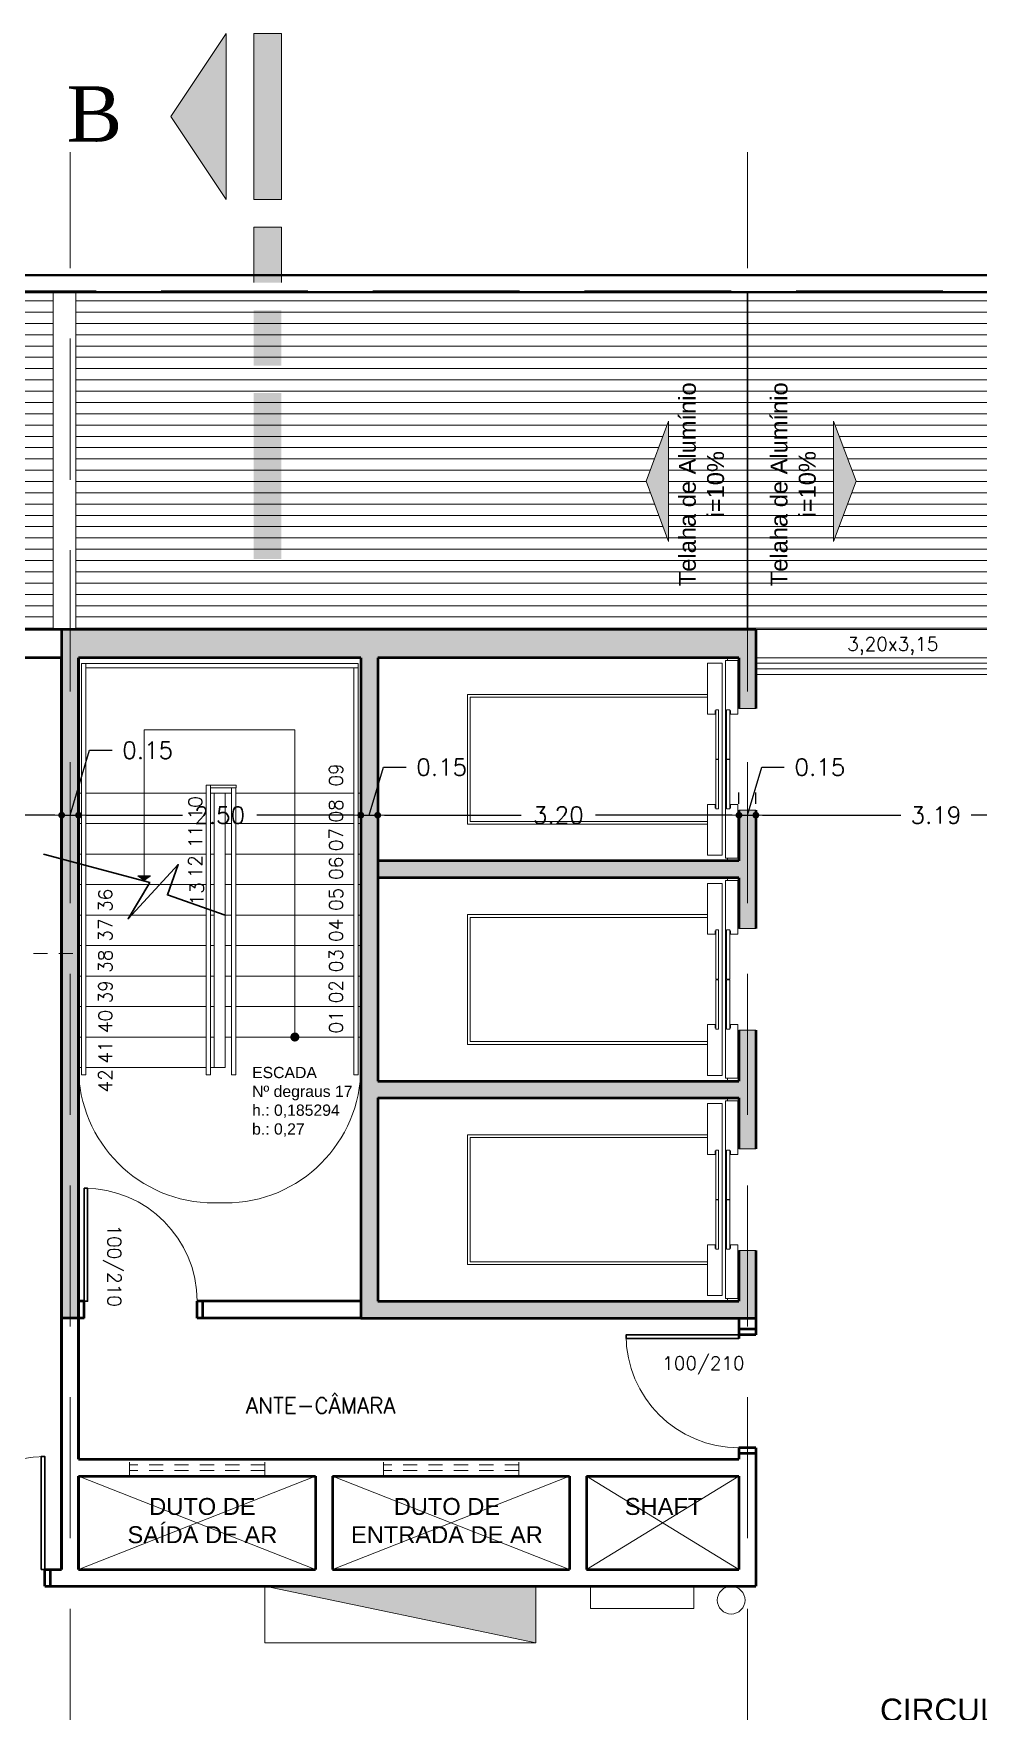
# Model space of a CAD drawing. Header units: millimetres. Extents: x 705 to 840, y 133 to 501.
# Drawn here: x 740.87 to 749.24, y 150.64 to 165.51 of the extents above; entities that cross this region are included whole.
import ezdxf

# ---------------------------------------------------------------- set-up
doc = ezdxf.new("R2010")
doc.units = ezdxf.units.MM
doc.header["$LTSCALE"] = 10
doc.linetypes.add('DASHED2', pattern=[0.375, 0.25, -0.125])
doc.linetypes.add('HIDDEN2', pattern=[0.1875, 0.125, -0.0625])
doc.layers.get('0').update_dxf_attribs({"color": 90})
for name, color, linetype, lineweight in [('cinza 03', 252, 'Continuous', 13), ('COTA', 90, 'Continuous', 9), ('DIMS', 90, 'Continuous', 9), ('LIFTELE', 16, 'Continuous', 20), ('linha estutura', 252, 'Continuous', 13), ('PAREDES', 50, 'Continuous', 50), ('PAREDES 2', 50, 'Continuous', 50), ('pn 02', 16, 'Continuous', 20), ('pn 04', 130, 'Continuous', 40), ('PN-01', 90, 'Continuous', 13), ('PN-03', 180, 'Continuous', 30), ('PN02', 16, 'Continuous', 20), ('texto', 16, 'Continuous', 20), ('WALLS', 90, 'Continuous', 15)]:
    doc.layers.add(name, color=color, linetype=linetype, lineweight=lineweight)
doc.styles.get("Standard").update_dxf_attribs({"font": 'simplex.shx'})
doc.dimstyles.new('1-100', dxfattribs={"dimtxt": 0.15, "dimasz": 0.06, "dimexe": 0.2, "dimexo": 0.1, "dimgap": 0.1, "dimtad": 0, "dimzin": 0, "dimdsep": 46, "dimtxsty": 'Standard', "dimblk": 'DOT', "dimcen": 0.09, "dimclrd": 90, "dimclre": 90, "dimclrt": 16, "dimadec": 0, "dimazin": 0, "dimtfac": 1, "dimtofl": 0, "dimtmove": 0, "dimatfit": 3, "dimldrblk": 'DOT', "dimfxl": 0, "dimtolj": 1, "dimtzin": 0, "dimarcsym": 0})

# ---------------------------------------------------------------- blocks, each defined once
blk = doc.blocks.new('LIFTPLAN')
at = {"layer": 'LIFTELE', "color": 7, "linetype": 'Continuous'}
for p, q in [((-575, 0), (-575, 2125)), ((-575, 2125), (575, 2125)), ((-550, 0), (-550, 2100)), ((-550, 2100), (550, 2100)), ((550, 0), (550, 2100)), ((575, 0), (575, 2125)), ((-850, 0), (-400, 0)), ((-850, -130), (-850, 0)), ((-400, 0), (-400, -69)), ((400, 0), (850, 0)), ((400, -69), (400, 0)), ((850, 0), (850, -130)), ((850, -130), (-850, -130)), ((-2, -75), (-439, -75)), ((-439, -75), (-439, -100)), ((-439, -100), (-2, -100)), ((-400, -69), (-432, -69)), ((-2, -100), (-2, -75)), ((2, -75), (439, -75)), ((2, -100), (2, -75)), ((439, -100), (2, -100)), ((432, -69), (400, -69)), ((439, -75), (439, -100)), ((-875, -180), (-900, -180)), ((875, -160), (-875, -160)), ((-875, -160), (-875, -269)), ((-875, -269), (-400, -269)), ((-439, -170), (-2, -170)), ((-439, -200), (-439, -170)), ((-2, -200), (-439, -200)), ((-400, -206), (-432, -206)), ((-400, -269), (-400, -206)), ((-2, -170), (-2, -200)), ((439, -170), (2, -170)), ((2, -170), (2, -200)), ((2, -200), (439, -200)), ((400, -206), (400, -269)), ((432, -206), (400, -206)), ((400, -269), (875, -269)), ((439, -200), (439, -170)), ((875, -269), (875, -160)), ((900, -180), (875, -180))]:
    blk.add_line(p, q, dxfattribs=at)
blk = doc.blocks.new('_DOT')
at = {"color": 0, "linetype": 'ByBlock'}
blk.add_line((-0.5, 0), (-1, 0), dxfattribs=at)
at = {"color": 0, "linetype": 'ByBlock', "const_width": 0.5}
blk.add_lwpolyline([(-0.25, 0, 1), (0.25, 0, 1)], format="xyb", close=True, dxfattribs=at)
blk = doc.blocks.new('*D30')
at = {"layer": 'linha estutura', "color": 90, "lineweight": -2}
for p, q in [((735.316, 158.682), (735.316, 158.782)), ((741.116, 158.682), (741.116, 158.782)), ((735.376, 158.582), (737.887, 158.582)), ((741.056, 158.582), (738.544, 158.582))]:
    blk.add_line(p, q, dxfattribs=at)
at = {"layer": 'linha estutura', "color": 90, "lineweight": -2, "xscale": 0.06, "yscale": 0.06, "zscale": 0.06, "rotation": 180}
blk.add_blockref('_DOT', (735.316, 158.582), dxfattribs=at)
at = {"layer": 'linha estutura', "color": 90, "lineweight": -2, "xscale": 0.06, "yscale": 0.06, "zscale": 0.06}
blk.add_blockref('_DOT', (741.116, 158.582), dxfattribs=at)
at = {"layer": 'linha estutura', "color": 16, "insert": (738.216, 158.582), "char_height": 0.15, "attachment_point": 5}
blk.add_mtext('\\A1;5.80', dxfattribs=at)
blk = doc.blocks.new('*D31')
at = {"layer": 'linha estutura', "color": 90, "lineweight": -2}
for p, q in [((741.191, 158.582), (741.363, 159.157)), ((741.363, 159.157), (741.563, 159.157)), ((741.116, 158.682), (741.116, 158.782)), ((741.266, 158.682), (741.266, 158.782)), ((741.056, 158.582), (740.996, 158.582)), ((741.116, 158.582), (741.266, 158.582)), ((741.326, 158.582), (741.386, 158.582))]:
    blk.add_line(p, q, dxfattribs=at)
at = {"layer": 'linha estutura', "color": 90, "lineweight": -2, "xscale": 0.06, "yscale": 0.06, "zscale": 0.06}
blk.add_blockref('_DOT', (741.116, 158.582), dxfattribs=at)
at = {"layer": 'linha estutura', "color": 90, "lineweight": -2, "xscale": 0.06, "yscale": 0.06, "zscale": 0.06, "rotation": 180}
blk.add_blockref('_DOT', (741.266, 158.582), dxfattribs=at)
at = {"layer": 'linha estutura', "color": 16, "insert": (741.878, 159.157), "char_height": 0.15, "attachment_point": 5}
blk.add_mtext('\\A1;0.15', dxfattribs=at)
blk = doc.blocks.new('*D32')
at = {"layer": 'linha estutura', "color": 90, "lineweight": -2}
for p, q in [((741.266, 158.682), (741.266, 158.782)), ((743.766, 158.682), (743.766, 158.782)), ((741.326, 158.582), (742.187, 158.582)), ((743.706, 158.582), (742.844, 158.582))]:
    blk.add_line(p, q, dxfattribs=at)
at = {"layer": 'linha estutura', "color": 90, "lineweight": -2, "xscale": 0.06, "yscale": 0.06, "zscale": 0.06, "rotation": 180}
blk.add_blockref('_DOT', (741.266, 158.582), dxfattribs=at)
at = {"layer": 'linha estutura', "color": 90, "lineweight": -2, "xscale": 0.06, "yscale": 0.06, "zscale": 0.06}
blk.add_blockref('_DOT', (743.766, 158.582), dxfattribs=at)
at = {"layer": 'linha estutura', "color": 16, "insert": (742.516, 158.582), "char_height": 0.15, "attachment_point": 5}
blk.add_mtext('\\A1;2.50', dxfattribs=at)
blk = doc.blocks.new('*D33')
at = {"layer": 'linha estutura', "color": 90, "lineweight": -2}
for p, q in [((743.841, 158.582), (743.968, 159.007)), ((743.968, 159.007), (744.168, 159.007)), ((743.766, 158.682), (743.766, 158.782)), ((743.916, 158.682), (743.916, 158.782)), ((743.706, 158.582), (743.646, 158.582)), ((743.766, 158.582), (743.916, 158.582)), ((743.976, 158.582), (744.036, 158.582))]:
    blk.add_line(p, q, dxfattribs=at)
at = {"layer": 'linha estutura', "color": 90, "lineweight": -2, "xscale": 0.06, "yscale": 0.06, "zscale": 0.06}
blk.add_blockref('_DOT', (743.766, 158.582), dxfattribs=at)
at = {"layer": 'linha estutura', "color": 90, "lineweight": -2, "xscale": 0.06, "yscale": 0.06, "zscale": 0.06, "rotation": 180}
blk.add_blockref('_DOT', (743.916, 158.582), dxfattribs=at)
at = {"layer": 'linha estutura', "color": 16, "insert": (744.483, 159.007), "char_height": 0.15, "attachment_point": 5}
blk.add_mtext('\\A1;0.15', dxfattribs=at)
blk = doc.blocks.new('*D34')
at = {"layer": 'linha estutura', "color": 90, "lineweight": -2}
for p, q in [((743.916, 158.682), (743.916, 158.782)), ((747.116, 158.682), (747.116, 158.782)), ((743.976, 158.582), (745.187, 158.582)), ((747.056, 158.582), (745.844, 158.582))]:
    blk.add_line(p, q, dxfattribs=at)
at = {"layer": 'linha estutura', "color": 90, "lineweight": -2, "xscale": 0.06, "yscale": 0.06, "zscale": 0.06, "rotation": 180}
blk.add_blockref('_DOT', (743.916, 158.582), dxfattribs=at)
at = {"layer": 'linha estutura', "color": 90, "lineweight": -2, "xscale": 0.06, "yscale": 0.06, "zscale": 0.06}
blk.add_blockref('_DOT', (747.116, 158.582), dxfattribs=at)
at = {"layer": 'linha estutura', "color": 16, "insert": (745.516, 158.582), "char_height": 0.15, "attachment_point": 5}
blk.add_mtext('\\A1;3.20', dxfattribs=at)
blk = doc.blocks.new('*D35')
at = {"layer": 'linha estutura', "color": 90, "lineweight": -2}
for p, q in [((747.191, 158.582), (747.318, 159.007)), ((747.318, 159.007), (747.518, 159.007)), ((747.116, 158.682), (747.116, 158.782)), ((747.266, 158.682), (747.266, 158.782)), ((747.056, 158.582), (746.996, 158.582)), ((747.116, 158.582), (747.266, 158.582)), ((747.326, 158.582), (747.386, 158.582))]:
    blk.add_line(p, q, dxfattribs=at)
at = {"layer": 'linha estutura', "color": 90, "lineweight": -2, "xscale": 0.06, "yscale": 0.06, "zscale": 0.06}
blk.add_blockref('_DOT', (747.116, 158.582), dxfattribs=at)
at = {"layer": 'linha estutura', "color": 90, "lineweight": -2, "xscale": 0.06, "yscale": 0.06, "zscale": 0.06, "rotation": 180}
blk.add_blockref('_DOT', (747.266, 158.582), dxfattribs=at)
at = {"layer": 'linha estutura', "color": 16, "insert": (747.833, 159.007), "char_height": 0.15, "attachment_point": 5}
blk.add_mtext('\\A1;0.15', dxfattribs=at)
blk = doc.blocks.new('*D36')
at = {"layer": 'linha estutura', "color": 90, "lineweight": -2}
for p, q in [((747.266, 158.682), (747.266, 158.782)), ((750.456, 158.682), (750.456, 158.782)), ((747.326, 158.582), (748.55, 158.582)), ((750.396, 158.582), (749.172, 158.582))]:
    blk.add_line(p, q, dxfattribs=at)
at = {"layer": 'linha estutura', "color": 90, "lineweight": -2, "xscale": 0.06, "yscale": 0.06, "zscale": 0.06, "rotation": 180}
blk.add_blockref('_DOT', (747.266, 158.582), dxfattribs=at)
at = {"layer": 'linha estutura', "color": 90, "lineweight": -2, "xscale": 0.06, "yscale": 0.06, "zscale": 0.06}
blk.add_blockref('_DOT', (750.456, 158.582), dxfattribs=at)
at = {"layer": 'linha estutura', "color": 16, "insert": (748.861, 158.582), "char_height": 0.15, "attachment_point": 5}
blk.add_mtext('\\A1;3.19', dxfattribs=at)

msp = doc.modelspace()

# ---------------------------------------------------------------- hatches: boundary and pattern name
at = {"layer": 'cinza 03'}
h = msp.add_hatch(dxfattribs=at)
h.set_pattern_fill('_USER', color=256, scale=0.1, style=0, pattern_type=0)
h.set_pattern_definition([(0, (928.85459, 192.33744), (0, 0.1), [])])
h.paths.add_polyline_path([(729.191, 163.215), (726.191, 163.215), (726.191, 160.227), (729.191, 160.227)])
h.paths.add_polyline_path([(733.616, 163.215), (729.191, 163.215), (729.191, 160.227), (733.616, 160.227)])
h.paths.add_polyline_path([(732.718, 161.54), (732.916, 162.073), (732.916, 161.007)], flags=16)
h.paths.add_polyline_path([(735.191, 163.215), (733.616, 163.215), (733.616, 160.227), (735.191, 160.227)])
h.paths.add_polyline_path([(734.316, 162.073), (734.514, 161.54), (734.316, 161.007)], flags=16)
h.paths.add_polyline_path([(741.041, 163.215), (735.191, 163.215), (735.191, 160.227), (741.041, 160.227)])
h.paths.add_polyline_path([(747.191, 163.215), (741.241, 163.215), (741.241, 160.227), (747.191, 160.227)])
h.paths.add_polyline_path([(746.293, 161.54), (746.491, 162.073), (746.491, 161.007)], flags=16)
h.paths.add_polyline_path([(752.866, 163.215), (747.191, 163.215), (747.191, 160.227), (750.456, 160.227), (752.866, 160.227)])
h.paths.add_polyline_path([(748.153, 161.54), (747.955, 161.007), (747.955, 162.073)], flags=16)
h.paths.add_polyline_path([(732.964, 160.579), (732.964, 162.447), (733.448, 162.447), (733.448, 160.579)], flags=24)
h.paths.add_polyline_path([(733.784, 160.579), (733.784, 162.447), (734.267, 162.447), (734.267, 160.579)], flags=24)
h.paths.add_polyline_path([(746.539, 160.579), (746.539, 162.447), (747.023, 162.447), (747.023, 160.579)], flags=24)
h.paths.add_polyline_path([(747.359, 160.579), (747.359, 162.447), (747.842, 162.447), (747.842, 160.579)], flags=24)
h = msp.add_hatch(color=256, dxfattribs=at)
h.paths.add_polyline_path([(747.191, 160.227), (741.191, 160.227), (741.191, 158.174), (741.266, 158.154), (741.266, 158.468), (741.266, 159.977), (743.766, 159.977), (743.766, 155.058), (743.916, 155.058), (743.916, 156.077), (747.116, 156.077), (747.116, 155.627), (747.191, 155.627), (747.191, 156.677), (747.116, 156.677), (747.116, 156.227), (743.916, 156.227), (743.916, 159.977), (747.116, 159.977), (747.116, 159.527), (747.191, 159.527)])
h.paths.add_polyline_path([(747.266, 160.227), (747.191, 160.227), (747.191, 159.527), (747.266, 159.527)])
h.paths.add_polyline_path([(747.191, 158.627), (747.116, 158.627), (747.116, 158.177), (743.916, 158.177), (743.916, 158.027), (747.116, 158.027), (747.116, 157.577), (747.191, 157.577)], flags=17)
h.paths.add_polyline_path([(747.266, 158.627), (747.191, 158.627), (747.191, 157.577), (747.266, 157.577)])
h.paths.add_polyline_path([(747.266, 156.677), (747.191, 156.677), (747.191, 155.627), (747.266, 155.627)])
h.paths.add_polyline_path([(747.266, 154.727), (747.191, 154.727), (747.191, 154.127), (747.266, 154.127)])
h.paths.add_polyline_path([(747.191, 154.727), (747.116, 154.727), (747.116, 154.277), (743.916, 154.277), (743.916, 155.058), (743.766, 155.058), (743.766, 154.127), (747.191, 154.127)])
h.paths.add_polyline_path([(741.191, 158.174), (741.116, 158.194), (741.116, 157.357), (741.191, 157.357)])
h.paths.add_polyline_path([(741.266, 158.154), (741.191, 158.174), (741.191, 157.357), (741.266, 157.357)])
h.paths.add_polyline_path([(741.191, 157.357), (741.116, 157.357), (741.116, 154.127), (741.191, 154.127)])
h.paths.add_polyline_path([(741.266, 157.357), (741.191, 157.357), (741.191, 154.127), (741.266, 154.127), (741.266, 154.277)])
h.paths.add_polyline_path([(741.191, 160.227), (741.116, 160.227), (741.116, 158.194), (741.191, 158.174)])
msp.add_hatch(color=256, dxfattribs=at).paths.add_polyline_path([(742.916, 151.752), (745.316, 151.252), (745.316, 151.752)])
at = {"layer": 'PN-01', "ltscale": 0.05}
h = msp.add_hatch(color=256, dxfattribs=at)
h.paths.add_polyline_path([(742.083, 164.77), (742.573, 165.505), (742.573, 164.035)])
h.paths.add_polyline_path([(742.818, 164.035), (742.818, 165.505), (743.063, 165.505), (743.063, 164.035)])
h.paths.add_polyline_path([(742.818, 163.3), (742.818, 163.79), (743.063, 163.79), (743.063, 163.3)])
h.paths.add_polyline_path([(742.818, 162.565), (742.818, 163.055), (743.063, 163.055), (743.063, 162.565)])
h.paths.add_polyline_path([(742.818, 161.597), (742.818, 162.32), (743.063, 162.32), (743.063, 161.597)])
h.paths.add_polyline_path([(742.818, 160.85), (742.818, 161.597), (743.063, 161.597), (743.063, 160.85)])
at = {"layer": 'PN-01'}
for points in [[(746.293, 161.54), (746.491, 162.073), (746.491, 161.007)], [(748.153, 161.54), (747.955, 162.073), (747.955, 161.007)], [(741.846, 158.002), (741.902, 158.044), (741.791, 158.044)]]:
    msp.add_hatch(color=256, dxfattribs=at).paths.add_polyline_path(points)

# ---------------------------------------------------------------- linework, layer by layer
at = {"layer": 'cinza 03', "linetype": 'HIDDEN2', "ltscale": 0.1}
msp.add_line((728.941, 157.357), (741.291, 157.357), dxfattribs=at)
at = {"layer": 'cinza 03'}
for p, q in [((742.566, 155.147), (742.466, 155.147)), ((741.266, 152.727), (743.366, 151.902)), ((743.366, 152.727), (741.266, 151.902)), ((743.516, 152.727), (745.616, 151.902)), ((745.616, 152.727), (743.516, 151.902)), ((745.766, 152.727), (747.116, 151.902)), ((745.766, 151.902), (747.116, 152.727)), ((742.916, 151.752), (742.916, 151.252)), ((745.316, 151.252), (742.916, 151.752)), ((745.316, 151.752), (745.316, 151.252)), ((742.916, 151.252), (745.316, 151.252))]:
    msp.add_line(p, q, dxfattribs=at)
msp.add_lwpolyline([(745.801, 151.752), (746.717, 151.752), (746.717, 151.555), (745.801, 151.555)], close=True, dxfattribs=at)
msp.add_circle((747.047, 151.629), 0.123, dxfattribs=at)
for centre, radius, start, end in [((742.466, 156.347), 1.2, 180, 270), ((742.566, 156.347), 1.2, 270, 360), ((741.316, 154.277), 1, 0, 90), ((747.116, 153.978), 1, 180, 270), ((740.966, 151.902), 1, 90, 180)]:
    msp.add_arc(centre, radius, start, end, dxfattribs=at)
at = {"layer": 'linha estutura', "linetype": 'DASHED2', "ltscale": 0.5}
for p, q in [((741.191, 135.303), (741.191, 164.456)), ((741.191, 135.303), (741.191, 164.456)), ((747.191, 135.303), (747.191, 164.456)), ((747.191, 135.303), (747.191, 164.456)), ((706.372, 163.227), (786.722, 163.227)), ((723.297, 163.227), (767.656, 163.227))]:
    msp.add_line(p, q, dxfattribs=at)
at = {"layer": 'PAREDES', "linetype": 'Continuous'}
for p, q in [((741.266, 159.977), (741.266, 158.268)), ((743.766, 159.977), (743.766, 154.127)), ((743.916, 159.977), (743.916, 156.227)), ((747.116, 158.177), (743.916, 158.177)), ((747.116, 158.027), (743.916, 158.027)), ((743.916, 156.227), (747.116, 156.227)), ((743.916, 156.077), (747.116, 156.077)), ((743.916, 156.077), (743.916, 154.277))]:
    msp.add_line(p, q, dxfattribs=at)
at = {"layer": 'PAREDES'}
for p, q in [((741.266, 158.468), (741.266, 154.127)), ((741.266, 154.127), (741.266, 158.468)), ((741.266, 154.127), (741.266, 154.277)), ((741.316, 154.277), (741.266, 154.277)), ((741.316, 154.127), (741.316, 154.277)), ((741.316, 154.127), (741.316, 154.277)), ((742.316, 154.127), (742.316, 154.277)), ((742.316, 154.127), (742.316, 154.277)), ((742.316, 154.127), (742.316, 154.277)), ((743.766, 154.277), (742.316, 154.277)), ((742.366, 154.127), (742.366, 154.277)), ((741.316, 154.127), (741.116, 154.127)), ((743.766, 154.127), (742.316, 154.127)), ((747.266, 154.028), (747.116, 154.028)), ((747.266, 153.978), (747.116, 153.978)), ((747.266, 153.978), (747.116, 153.978)), ((747.266, 152.978), (747.116, 152.978)), ((747.266, 152.978), (747.116, 152.978)), ((747.266, 152.978), (747.116, 152.978)), ((747.266, 152.928), (747.116, 152.928)), ((740.966, 151.752), (740.966, 151.902)), ((741.016, 151.752), (741.016, 151.902))]:
    msp.add_line(p, q, dxfattribs=at)
at = {"layer": 'PAREDES 2'}
for p, q in [((747.266, 160.227), (726.191, 160.227)), ((741.116, 160.227), (741.116, 151.902)), ((747.266, 160.227), (747.266, 159.527)), ((741.116, 159.977), (735.316, 159.977)), ((741.116, 151.902), (741.116, 159.977)), ((741.266, 159.977), (741.266, 152.877)), ((743.766, 159.977), (741.266, 159.977)), ((741.266, 152.877), (741.266, 159.977)), ((747.116, 159.977), (743.916, 159.977)), ((747.116, 159.977), (747.116, 159.527)), ((747.116, 158.627), (747.116, 158.177)), ((747.266, 158.627), (747.266, 157.577)), ((747.116, 158.027), (747.116, 157.577)), ((747.116, 156.677), (747.116, 156.227)), ((747.266, 156.677), (747.266, 155.627)), ((747.116, 156.077), (747.116, 155.627)), ((747.116, 154.727), (747.116, 154.277)), ((747.266, 154.727), (747.266, 154.127)), ((743.916, 154.277), (747.116, 154.277)), ((743.766, 154.127), (747.266, 154.127)), ((747.116, 154.127), (747.116, 153.948)), ((747.266, 154.127), (747.266, 153.978)), ((747.116, 152.978), (747.116, 152.877)), ((747.266, 152.978), (747.266, 151.752)), ((741.266, 152.877), (747.116, 152.877)), ((741.266, 151.902), (741.266, 152.727)), ((741.266, 152.727), (743.366, 152.727)), ((741.266, 152.727), (741.266, 151.902)), ((743.366, 152.727), (743.366, 151.902)), ((743.516, 152.727), (745.616, 152.727)), ((743.516, 152.727), (743.516, 151.902)), ((745.616, 152.727), (745.616, 151.902)), ((745.766, 152.727), (745.766, 151.902)), ((745.766, 152.727), (747.116, 152.727)), ((747.116, 152.727), (747.116, 151.902)), ((740.966, 151.902), (741.116, 151.902)), ((741.266, 151.902), (743.366, 151.902)), ((743.516, 151.902), (745.616, 151.902)), ((745.766, 151.902), (747.116, 151.902)), ((740.966, 151.752), (747.266, 151.752))]:
    msp.add_line(p, q, dxfattribs=at)
msp.add_lwpolyline([(747.266, 160.227), (726.191, 160.227), (726.191, 160.227)], dxfattribs=at)
at = {"layer": 'pn 02', "ltscale": 0.05}
for q in [(742.083, 164.77), (742.573, 164.035), (742.573, 164.035)]:
    msp.add_line((742.573, 165.505), q, dxfattribs=at)
at = {"layer": 'pn 02'}
for p, q in [((742.573, 164.035), (742.573, 165.505)), ((742.818, 164.035), (742.818, 165.505)), ((742.818, 165.505), (743.063, 165.505)), ((743.063, 165.505), (743.063, 164.035)), ((743.063, 164.035), (742.818, 164.035)), ((743.063, 163.79), (742.818, 163.79)), ((742.818, 163.3), (742.818, 163.79)), ((743.063, 163.79), (743.063, 163.3)), ((741.266, 158.777), (741.292, 158.777)), ((741.33, 158.777), (742.397, 158.777)), ((742.435, 158.777), (742.466, 158.777)), ((742.466, 157.72), (742.466, 158.777)), ((742.466, 158.777), (742.566, 158.777)), ((742.566, 156.347), (742.566, 158.777)), ((742.566, 158.777), (742.621, 158.777)), ((742.66, 158.777), (743.704, 158.777)), ((743.742, 158.777), (743.766, 158.777)), ((741.266, 158.507), (741.292, 158.507)), ((741.33, 158.507), (742.397, 158.507)), ((742.435, 158.507), (742.466, 158.507)), ((742.566, 158.507), (742.621, 158.507)), ((742.66, 158.507), (743.704, 158.507)), ((743.742, 158.507), (743.766, 158.507)), ((741.266, 158.237), (741.292, 158.237)), ((741.33, 158.237), (742.397, 158.237)), ((742.435, 158.237), (742.466, 158.237)), ((742.566, 158.237), (742.621, 158.237)), ((742.66, 158.237), (743.704, 158.237)), ((743.742, 158.237), (743.766, 158.237)), ((741.886, 157.967), (742.397, 157.967)), ((742.435, 157.967), (742.466, 157.967)), ((742.566, 157.967), (742.621, 157.967)), ((742.66, 157.967), (743.704, 157.967)), ((743.742, 157.967), (743.766, 157.967)), ((742.566, 157.697), (742.621, 157.697)), ((742.66, 157.697), (743.704, 157.697)), ((743.742, 157.697), (743.766, 157.697)), ((742.566, 157.427), (742.621, 157.427)), ((742.66, 157.427), (743.704, 157.427)), ((743.742, 157.427), (743.766, 157.427)), ((742.566, 157.157), (742.621, 157.157)), ((742.66, 157.157), (743.704, 157.157)), ((743.742, 157.157), (743.766, 157.157)), ((742.566, 156.887), (742.621, 156.887)), ((742.66, 156.887), (743.704, 156.887)), ((743.742, 156.887), (743.766, 156.887)), ((742.566, 156.617), (742.621, 156.617)), ((742.66, 156.617), (743.704, 156.617)), ((743.742, 156.617), (743.766, 156.617)), ((742.466, 156.347), (742.566, 156.347))]:
    msp.add_line(p, q, dxfattribs=at)
for points in [[(741.292, 159.925), (743.742, 159.925), (743.742, 159.887), (741.33, 159.887)], [(741.292, 159.925), (741.292, 158.145)], [(741.33, 158.137), (741.33, 159.925)], [(743.742, 159.925), (743.742, 156.282), (743.704, 156.282), (743.704, 159.887)], [(742.397, 158.824), (742.397, 158.849), (742.661, 158.849), (742.661, 158.824), (742.435, 158.824)], [(742.397, 158.849), (742.397, 157.746)], [(742.435, 157.732), (742.435, 158.849)], [(742.66, 158.824), (742.66, 156.282), (742.621, 156.282), (742.621, 158.824)]]:
    msp.add_lwpolyline(points, dxfattribs=at)
at = {"layer": 'pn 04'}
for points in [[(753.066, 163.365), (711.066, 163.365), (711.066, 138.227), (726.191, 138.227)], [(753.066, 163.215), (711.216, 163.215)]]:
    msp.add_lwpolyline(points, dxfattribs=at)
at = {"layer": 'PN-01', "ltscale": 0.05}
msp.add_line((742.083, 164.77), (742.573, 164.035), dxfattribs=at)
at = {"layer": 'PN-01'}
for p, q in [((741.041, 163.215), (741.041, 160.227)), ((741.241, 163.215), (741.241, 160.227)), ((750.456, 160.227), (747.266, 160.227)), ((750.456, 159.977), (747.266, 159.977)), ((750.456, 159.927), (747.266, 159.927)), ((750.456, 159.877), (747.266, 159.877)), ((750.456, 159.827), (747.266, 159.827)), ((743.182, 159.339), (741.846, 159.339)), ((741.846, 159.339), (741.846, 157.999)), ((743.182, 156.617), (743.182, 159.339)), ((741.266, 157.967), (741.292, 157.967)), ((741.33, 157.967), (741.886, 157.967)), ((741.266, 157.697), (741.292, 157.697)), ((741.33, 157.697), (742.397, 157.697)), ((742.435, 157.697), (742.466, 157.697)), ((742.466, 157.72), (742.466, 156.347)), ((741.266, 157.427), (741.292, 157.427)), ((741.33, 157.427), (742.397, 157.427)), ((742.435, 157.427), (742.466, 157.427)), ((741.266, 157.157), (741.292, 157.157)), ((741.33, 157.157), (742.397, 157.157)), ((742.435, 157.157), (742.466, 157.157)), ((741.266, 156.887), (741.292, 156.887)), ((741.33, 156.887), (742.397, 156.887)), ((742.435, 156.887), (742.466, 156.887)), ((741.266, 156.617), (741.292, 156.617)), ((741.33, 156.617), (742.397, 156.617)), ((742.435, 156.617), (742.466, 156.617)), ((741.266, 156.347), (741.292, 156.347)), ((741.33, 156.347), (742.397, 156.347)), ((742.435, 156.347), (742.466, 156.347))]:
    msp.add_line(p, q, dxfattribs=at)
for points in [[(746.293, 161.54), (746.491, 162.073), (746.491, 161.007)], [(748.153, 161.54), (747.955, 162.073), (747.955, 161.007)], [(741.846, 158.002), (741.902, 158.044), (741.791, 158.044)]]:
    msp.add_lwpolyline(points, close=True, dxfattribs=at)
for points in [[(741.33, 158.137), (741.33, 156.282), (741.292, 156.282), (741.292, 158.147)], [(742.435, 157.732), (742.435, 156.282), (742.397, 156.282), (742.397, 157.746)]]:
    msp.add_lwpolyline(points, dxfattribs=at)
at = {"layer": 'PN-01', "const_width": 0.04}
msp.add_lwpolyline([(743.162, 156.617, 1), (743.202, 156.617, 1)], format="xyb", close=True, dxfattribs=at)
at = {"layer": 'PN-03'}
msp.add_line((747.191, 163.215), (747.191, 160.227), dxfattribs=at)
msp.add_lwpolyline([(740.955, 158.237), (741.897, 157.985), (741.704, 157.664), (742.149, 158.145), (742.053, 157.876), (742.566, 157.697)], dxfattribs=at)
for points in [[(741.316, 154.277), (741.346, 154.277), (741.346, 155.277), (741.316, 155.277)], [(747.116, 153.978), (747.116, 153.948), (746.116, 153.948), (746.116, 153.978)], [(740.966, 151.902), (740.936, 151.902), (740.936, 152.902), (740.966, 152.902)]]:
    msp.add_lwpolyline(points, close=True, dxfattribs=at)
at = {"layer": 'PN02', "linetype": 'HIDDEN2', "ltscale": 0.1}
for p, q in [((741.716, 152.727), (741.716, 152.877)), ((742.916, 152.827), (741.716, 152.827)), ((742.916, 152.727), (742.916, 152.877)), ((743.966, 152.727), (743.966, 152.877)), ((745.166, 152.827), (743.966, 152.827)), ((745.166, 152.727), (745.166, 152.877)), ((742.916, 152.777), (741.716, 152.777)), ((745.166, 152.777), (743.966, 152.777))]:
    msp.add_line(p, q, dxfattribs=at)
at = {"layer": 'WALLS', "linetype": 'Continuous'}
for p, q in [((747.116, 159.527), (747.116, 159.977)), ((747.116, 159.527), (747.266, 159.527)), ((747.116, 158.177), (747.116, 158.627)), ((747.266, 158.627), (747.116, 158.627)), ((747.116, 158.027), (747.116, 157.577)), ((747.266, 157.577), (747.116, 157.577)), ((747.116, 156.677), (747.266, 156.677)), ((747.116, 156.677), (747.116, 156.227)), ((747.116, 155.627), (747.116, 156.077)), ((747.116, 155.627), (747.266, 155.627)), ((747.116, 154.277), (747.116, 154.727)), ((747.266, 154.727), (747.116, 154.727))]:
    msp.add_line(p, q, dxfattribs=at)

# ---------------------------------------------------------------- block references
at = {"layer": 'DIMS', "yscale": 0.001, "zscale": 0.001, "rotation": 90}
for p, xscale in [((746.836, 159.077), 0.001), ((746.836, 157.127), -0.001), ((746.836, 155.177), 0.001)]:
    msp.add_blockref('LIFTPLAN', p, dxfattribs=dict(at, xscale=xscale))

# ---------------------------------------------------------------- texts
at = {"layer": 'COTA', "char_height": 0.15, "width": 2.191, "rotation": 90}
for insert, attachment_point in [((746.986, 161.513), 8), ((747.396, 161.513), 2)]:
    msp.add_mtext('{\\fArial|b0|i0|c0|p34;Telaha de Alumínio \\Pi=10%}', dxfattribs=dict(at, insert=insert, attachment_point=attachment_point))
at = {"layer": 'COTA'}
for s, insert, char_height, width, attachment_point in [('{\\fArial|b0|i0|c0|p34;ESCADA\\PNº degraus 17\\Ph.: 0,185294\\Pb.: 0,27}', (742.803, 155.734), 0.1, 1.367, 7), ('{\\fArial|b0|i0|c0|p34;DUTO DE SAÍDA DE AR}', (742.363, 152.534), 0.15, 1.506, 2), ('{\\fArial|b0|i0|c0|p34;DUTO DE ENTRADA DE AR}', (744.529, 152.534), 0.15, 1.77087, 2), ('{\\fArial|b0|i0|c0|p34;SHAFT}', (746.448, 152.534), 0.15, 1.771, 2), ('{\\fArial|b0|i0|c0|p34;CIRCULAÇÃO\\P\\H0.75x;A.:100,45m²\\PP.: Porcelanato anti-derrapante}', (749.282, 150.757), 0.2, 4.861, 2)]:
    msp.add_mtext(s, dxfattribs=dict(at, insert=insert, char_height=char_height, width=width, attachment_point=attachment_point))
at = {"layer": 'pn 02', "ltscale": 0.05, "insert": (741.159, 164.546), "char_height": 0.49, "width": 3.68578, "attachment_point": 7}
msp.add_mtext('{\\fTimes New Roman|b0|i0|c0|p18;B}', dxfattribs=at)
at = {"layer": 'texto'}
for s, height, p in [('3,20x3,15', 0.12, (748.075, 160.039)), ('100/210', 0.12, (746.436, 153.668)), ('ANTE-CÂMARA', 0.14, (742.749, 153.283))]:
    msp.add_text(s, height=height, dxfattribs=at).set_placement(p)
for s, rotation, p in [('09', 90, (743.607, 158.835)), ('10', 90, (742.36, 158.545)), ('08', 90, (743.607, 158.517)), ('11', 90, (742.36, 158.291)), ('07', 90, (743.607, 158.263)), ('12', 90, (742.36, 158.023)), ('06', 90, (743.607, 158.009)), ('36', 90, (741.563, 157.725)), ('13', 90, (742.374, 157.783)), ('05', 90, (743.607, 157.734)), ('37', 90, (741.563, 157.462)), ('04', 90, (743.607, 157.459)), ('38', 90, (741.563, 157.185)), ('03', 90, (743.607, 157.191)), ('39', 90, (741.563, 156.915)), ('02', 90, (743.607, 156.916)), ('40', 90, (741.563, 156.652)), ('01', 90, (743.607, 156.648)), ('41', 90, (741.563, 156.381)), ('42', 90, (741.563, 156.126)), ('100/210', 270, (741.523, 154.957))]:
    msp.add_text(s, height=0.12, rotation=rotation, dxfattribs=at).set_placement(p)

# ---------------------------------------------------------------- dimensions: what is measured, and where the dimension line sits
at = {"layer": 'linha estutura'}
for base, p1, p2, picture, middle in [((741.266, 158.582), (741.116, 158.582), (741.266, 158.582), '*D31', (741.663, 159.157)), ((743.916, 158.582), (743.766, 158.582), (743.916, 158.582), '*D33', (744.268, 159.007)), ((747.266, 158.582), (747.116, 158.582), (747.266, 158.582), '*D35', (747.618, 159.007)), ((741.116, 158.582), (735.316, 158.582), (741.116, 158.582), '*D30', (738.216, 158.582)), ((743.766, 158.582), (741.266, 158.582), (743.766, 158.582), '*D32', (742.516, 158.582)), ((747.116, 158.582), (743.916, 158.582), (747.116, 158.582), '*D34', (745.516, 158.582)), ((750.456, 158.582), (747.266, 158.582), (750.456, 158.582), '*D36', (748.861, 158.582))]:
    dim = msp.add_linear_dim(base=base, p1=p1, p2=p2, dimstyle='1-100', override={"dimtmove": 1}, dxfattribs=at)
    dim.commit()
    dim.dimension.update_dxf_attribs({"geometry": picture, "text_midpoint": middle})

doc.saveas('drawing.dxf')
